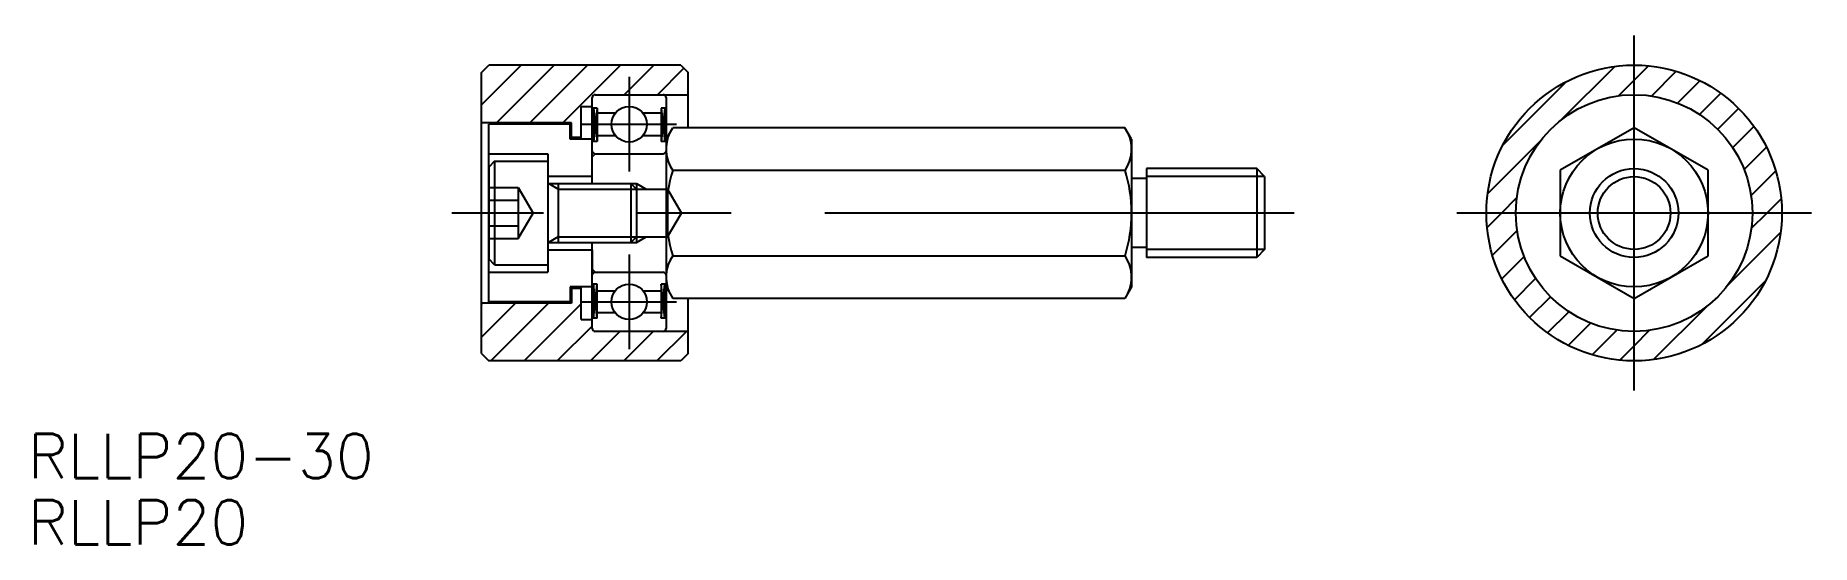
# Model space of a CAD drawing. Extents: x -108 to 12, y -22 to 12.
import ezdxf

# ---------------------------------------------------------------- set-up
doc = ezdxf.new("R2010")
doc.units = 0
doc.linetypes.add('CENTER', pattern=[50.8, 31.75, -6.35, 6.35, -6.35])
doc.linetypes.add('DASHED', pattern=[19.05, 12.7, -6.35])
doc.layers.get('0').update_dxf_attribs({"linetype": 'CONTINUOUS'})
doc.layers.add('CENTER', color=1, linetype='CENTER')
doc.styles.get("Standard").update_dxf_attribs({"font": 'txt.shx', "height": 3, "bigfont": 'bigfont.shx'})

msp = doc.modelspace()

# ---------------------------------------------------------------- linework, layer by layer
at = {"color": 7, "linetype": 'CONTINUOUS'}
for p, q in [((-78, 9.5), (-77.5, 10)), ((-64.5, 10), (-77.5, 10)), ((-64.5, 10), (-64, 9.5)), ((-78, -9.5), (-78, 9.5)), ((-64, 5.77), (-64, 9.5)), ((-70.5, 2), (-70.5, 7.8)), ((-70.3, 8), (-64, 8)), ((-65.5, 7.8), (-65.5, -7.8)), ((-71.9, 6.1), (-78, 6.1)), ((-71.9, 5), (-71.9, 6.1)), ((-71.25, 7.2), (-70.5, 7.2)), ((-71.25, 5), (-71.25, 7.2)), ((-70.17, 7.1), (-70.5, 7.1)), ((-70.42, 4.83), (-70.42, 7.1)), ((-70.17, 7.1), (-70.17, 4.83)), ((-68.94, 6.75), (-70.17, 6.75)), ((-65.83, 6.75), (-67.06, 6.75)), ((-65.83, 7.1), (-65.83, 4.83)), ((-65.5, 7.1), (-65.83, 7.1)), ((-65.58, 7.1), (-65.58, 4.83)), ((-77.5, -6), (-77.5, 6)), ((-72, 6), (-77.5, 6)), ((-72, 5), (-72, 6)), ((-70.5, 5), (-72, 5)), ((-71.25, 5.1), (-71.9, 5.1)), ((-70.17, 4.83), (-70.5, 4.83)), ((-70.17, 5.25), (-68.94, 5.25)), ((-67.06, 5.25), (-65.83, 5.25)), ((-65.5, 4.83), (-65.83, 4.83)), ((-65.5, 5), (-65.05, 5.77)), ((-34.45, 5.77), (-65.05, 5.77)), ((-34, 5), (-34.45, 5.77)), ((-34, 5), (-34, -5)), ((0, 5.77), (-5, 2.89)), ((5, 2.89), (0, 5.77)), ((-77.5, 4), (-73.5, 4)), ((-73.5, 4), (-73.5, -4)), ((-70.5, 2.5), (-70.5, 4)), ((-70.3, 4), (-70.5, 3.8)), ((-70.3, 4), (-65.7, 4)), ((-77.1, 3.5), (-77.5, 3.1)), ((-77.5, 3.1), (-77.5, -3.1)), ((-77.1, 3.5), (-77.1, -3.5)), ((-77.1, 3.5), (-73.5, 3.5)), ((-73.5, 3.5), (-73.5, -3.5)), ((-73.5, 2.5), (-70.5, 2.5)), ((-65.05, 2.89), (-34.45, 2.89)), ((-25.54, 3), (-33, 3)), ((-33, 3), (-33, -3)), ((-25, 2.46), (-25.54, 3)), ((-25.54, 3), (-25.54, -3)), ((-25, 2.46), (-25, -2.46)), ((-5, 2.89), (-5, -2.89)), ((5, -2.89), (5, 2.89)), ((-73.5, 2), (-67.88, 2)), ((-72.8, 2), (-72.8, -2)), ((-67.88, 2), (-67.88, -2)), ((-67.5, 1.62), (-67.88, 2)), ((-67.5, 2), (-67.5, -2)), ((-67.5, 1.62), (-65.5, 1.62)), ((-33, 2.33), (-34, 2.33)), ((-73.5, -2), (-67.88, -2)), ((-70.5, -7.8), (-70.5, -2)), ((-67.88, -2), (-67.5, -1.62)), ((-67.5, -1.62), (-65.5, -1.62)), ((-33, -2.33), (-34, -2.33)), ((-77.1, -3.5), (-77.5, -3.1)), ((-77.1, -3.5), (-73.5, -3.5)), ((-73.5, -2.5), (-70.5, -2.5)), ((-70.5, -2.5), (-70.5, -4)), ((-65.05, -2.89), (-34.45, -2.89)), ((-25.54, -3), (-33, -3)), ((-25, -2.46), (-25.54, -3)), ((-5, -2.89), (0, -5.77)), ((0, -5.77), (5, -2.89)), ((-77.5, -4), (-73.5, -4)), ((-70.3, -4), (-70.5, -3.8)), ((-70.3, -4), (-65.7, -4)), ((-72, -6), (-77.5, -6)), ((-70.5, -5), (-72, -5)), ((-72, -5), (-72, -6)), ((-71.9, -5), (-71.9, -6.1)), ((-71.25, -5.1), (-71.9, -5.1)), ((-71.25, -7.2), (-71.25, -5)), ((-70.17, -4.82), (-70.5, -4.82)), ((-70.42, -4.82), (-70.42, -7.1)), ((-70.17, -7.1), (-70.17, -4.82)), ((-70.17, -5.25), (-68.94, -5.25)), ((-67.06, -5.25), (-65.83, -5.25)), ((-65.83, -4.82), (-65.83, -7.1)), ((-65.5, -4.82), (-65.83, -4.82)), ((-65.58, -7.1), (-65.58, -4.82)), ((-65.5, -5), (-65.05, -5.77)), ((-34.45, -5.77), (-65.05, -5.77)), ((-64, -9.5), (-64, -5.77)), ((-34, -5), (-34.45, -5.77)), ((-71.9, -6.1), (-78, -6.1)), ((-71.25, -7.2), (-70.5, -7.2)), ((-70.17, -7.1), (-70.5, -7.1)), ((-68.94, -6.75), (-70.17, -6.75)), ((-65.83, -6.75), (-67.06, -6.75)), ((-65.5, -7.1), (-65.83, -7.1)), ((-64, -8), (-70.3, -8)), ((-78, -9.5), (-77.5, -10)), ((-64, -9.5), (-64.5, -10)), ((-64.5, -10), (-77.5, -10))]:
    msp.add_line(p, q, dxfattribs=at)
at = {"color": 3, "linetype": 'CONTINUOUS'}
for p, q in [((-78, 7.31), (-75.31, 10)), ((-76.97, 6.1), (-73.07, 10)), ((-74.72, 6.1), (-70.82, 10)), ((-72.48, 6.1), (-68.58, 10)), ((-68.33, 8), (-66.33, 10)), ((-66.09, 8), (-64.29, 9.79)), ((-4.91, 6.32), (-1.31, 9.91)), ((0, 8.98), (0.97, 9.95)), ((-8.89, 4.58), (-4.58, 8.89)), ((-1.05, 7.93), (0, 8.98)), ((1.18, 7.91), (2.85, 9.59)), ((2.95, 7.44), (4.46, 8.95)), ((4.42, 6.67), (5.86, 8.1)), ((-70.42, 7.1), (-70.17, 4.83)), ((-70.17, 7.1), (-70.42, 4.83)), ((-65.83, 7.1), (-65.58, 4.83)), ((-65.58, 7.1), (-65.83, 4.83)), ((5.66, 5.66), (7.07, 7.07)), ((-9.91, 1.31), (-6.32, 4.91)), ((6.67, 4.42), (8.1, 5.86)), ((7.44, 2.95), (8.95, 4.46)), ((-25, 2.46), (-33, 2.46)), ((7.91, 1.18), (9.59, 2.85)), ((-72.8, 1.62), (-73.46, 2)), ((-72.8, 1.62), (-67.5, 1.62)), ((-67.88, 2), (-67.5, 2)), ((-67.5, 2), (-66.84, 1.62)), ((-9.95, -0.97), (-8.98, 0)), ((-8.98, 0), (-7.93, 1.05)), ((7.93, -1.05), (8.98, 0)), ((8.98, 0), (9.95, 0.97)), ((-9.59, -2.85), (-7.91, -1.18)), ((-72.8, -1.62), (-73.46, -2)), ((-72.8, -1.62), (-67.5, -1.62)), ((-67.88, -2), (-67.5, -2)), ((-67.5, -2), (-66.84, -1.62)), ((6.32, -4.91), (9.91, -1.31)), ((-25, -2.46), (-33, -2.46)), ((-8.95, -4.46), (-7.44, -2.95)), ((-8.1, -5.86), (-6.67, -4.42)), ((4.58, -8.89), (8.89, -4.58)), ((-70.42, -7.1), (-70.17, -4.82)), ((-70.17, -7.1), (-70.42, -4.82)), ((-65.83, -7.1), (-65.58, -4.82)), ((-65.58, -7.1), (-65.83, -4.82)), ((-7.07, -7.07), (-5.66, -5.66)), ((-78, -6.16), (-77.94, -6.1)), ((-78, -8.4), (-75.7, -6.1)), ((-77.35, -10), (-73.45, -6.1)), ((-75.11, -10), (-71.25, -6.14)), ((-5.86, -8.1), (-4.42, -6.67)), ((1.31, -9.91), (4.91, -6.32)), ((-72.86, -10), (-70.5, -7.64)), ((-70.62, -10), (-68.62, -8)), ((-68.37, -10), (-66.37, -8)), ((-66.13, -10), (-64.13, -8)), ((-4.46, -8.95), (-2.95, -7.44)), ((-2.85, -9.59), (-1.18, -7.91)), ((0, -8.98), (1.05, -7.93)), ((-0.97, -9.95), (0, -8.98))]:
    msp.add_line(p, q, dxfattribs=at)
at = {"color": 3, "linetype": 'DASHED'}
for p, q in [((-77.5, 1.73), (-75.5, 1.73)), ((-75.5, 1.73), (-74.5, 0)), ((-75.5, 1.73), (-75.5, -1.73)), ((-65.5, 1.62), (-65.4, 1.62)), ((-65.4, 1.62), (-65.4, -1.62)), ((-65.4, 1.62), (-64.46, 0)), ((-77.5, 0.87), (-75.5, 0.87)), ((-65.4, -1.62), (-64.46, 0)), ((-77.5, -0.87), (-75.5, -0.87)), ((-75.5, -1.73), (-74.5, 0)), ((-77.5, -1.73), (-75.5, -1.73)), ((-65.5, -1.62), (-65.4, -1.62))]:
    msp.add_line(p, q, dxfattribs=at)
at = {"color": 7, "linetype": 'CONTINUOUS'}
for centre, radius in [((0, 0), 10), ((0, 0), 8), ((-68, 6), 1.2), ((0, 0), 5), ((0, 0), 3), ((-68, -6), 1.2)]:
    msp.add_circle(centre, radius, dxfattribs=at)
at = {"color": 3, "linetype": 'CONTINUOUS'}
msp.add_circle((0, 0), 2.46, dxfattribs=at)
at = {"color": 7, "linetype": 'CONTINUOUS'}
for centre, radius, start, end in [((-70.3, 7.8), 0.2, 90, 180), ((-65.7, 7.8), 0.2, 0, 90), ((-62.94, 4.33), 2.56, 154.3842, 214.3842), ((-36.56, 4.33), 2.56, 325.6158, 25.6158), ((-70.3, 4.2), 0.2, 180, 270), ((-65.7, 4.2), 0.2, 270, 0), ((-55.95, 0), 9.55, 162.412, 197.588), ((-43.55, 0), 9.55, 342.412, 17.588), ((-62.94, -4.33), 2.56, 145.6158, 205.6158), ((-36.56, -4.33), 2.56, 334.3842, 34.3842), ((-70.3, -4.2), 0.2, 90, 180), ((-65.7, -4.2), 0.2, 0, 90), ((-70.3, -7.8), 0.2, 180, 270), ((-65.7, -7.8), 0.2, 270, 0)]:
    msp.add_arc(centre, radius, start, end, dxfattribs=at)
at = {"layer": 'CENTER', "color": 1, "linetype": 'CENTER'}
for p, q in [((0, -12), (0, 12)), ((-68, 9.2), (-68, 2.8)), ((-71.2, 6), (-64.8, 6)), ((-23, 0), (-80, 0)), ((12, 0), (-12, 0)), ((-68, -2.8), (-68, -9.2)), ((-71.2, -6), (-64.8, -6))]:
    msp.add_line(p, q, dxfattribs=at)

# ---------------------------------------------------------------- texts
at = {"color": 7, "linetype": 'CONTINUOUS'}
for s, p in [('RLLP20-30', (-108.68, -17.93)), ('RLLP20', (-108.68, -22.41))]:
    msp.add_text(s, height=3, dxfattribs=at).set_placement(p)

doc.saveas('drawing.dxf')
